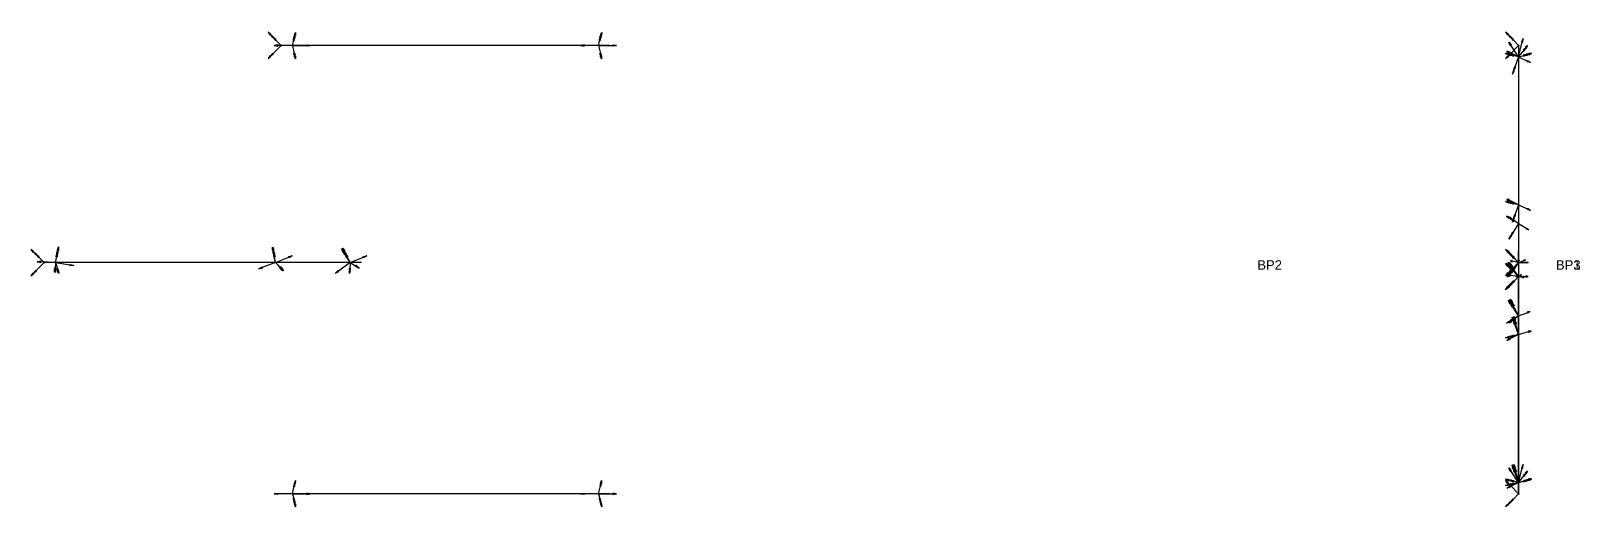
# Model space of a CAD drawing. Header units: millimetres. Extents: x -4685 to 13, y -127 to 128.
# Drawn here: x -817 to 13, y -127 to 128 of the extents above; entities that cross this region are included whole.
import ezdxf

# ---------------------------------------------------------------- set-up
doc = ezdxf.new("R2010")
doc.units = ezdxf.units.MM
for name, color, linetype in [('AutoDetect_11_4', 1, 'Continuous'), ('AutoDetect_12_3', 1, 'Continuous'), ('AutoDetect_17_6', 1, 'Continuous'), ('AutoDetect_18_5', 1, 'Continuous'), ('AutoDetect_1_12', 1, 'Continuous'), ('AutoDetect_27_2', 1, 'Continuous'), ('AutoDetect_28_1', 1, 'Continuous'), ('AutoDetect_2_0', 1, 'Continuous'), ('AutoDetect_2_10', 1, 'Continuous'), ('AutoDetect_2_13', 1, 'Continuous'), ('AutoDetect_3_11', 1, 'Continuous'), ('AutoDetect_3_7', 1, 'Continuous'), ('AutoDetect_3_8', 1, 'Continuous'), ('AutoDetect_4_9', 1, 'Continuous'), ('KNOTENBLECH_ID_GUID_8CED0471_9479_4697_BA65_89248478AC75', 1, 'Continuous')]:
    doc.layers.add(name, color=color, linetype=linetype)
doc.styles.get("Standard").update_dxf_attribs({"font": 'arial.ttf'})

# ---------------------------------------------------------------- blocks, each defined once
blk = doc.blocks.new('Kontrollpunkt')
at = {"color": 0}
for q in [(0, 6), (8, 0), (0, 0, 4)]:
    blk.add_line((0, 0), q, dxfattribs=at)
for points in [[(0.25, 8, -0.25), (-0.25, 8, -0.25), (-0.25, 8, 0.25), (0, 10, 0), (-0.25, 8, -0.25), (0.25, 8, 0.25), (0, 10, 0), (0.25, 8, -0.25), (0.25, 8, 0.25), (-0.25, 8, 0.25)], [(0.25, 6, -0.25), (-0.25, 6, -0.25), (-0.25, 6, 0.25), (0, 8, 0), (-0.25, 6, -0.25), (0.25, 6, 0.25), (0, 8, 0), (0.25, 6, -0.25), (0.25, 6, 0.25), (-0.25, 6, 0.25)], [(0.25, 0.25, 4), (-0.25, 0.25, 4), (-0.25, -0.25, 4), (0, 0, 6), (-0.25, 0.25, 4), (0.25, -0.25, 4), (0, 0, 6), (0.25, 0.25, 4), (0.25, -0.25, 4), (-0.25, -0.25, 4)], [(0.25, 0.25, 6), (-0.25, 0.25, 6), (-0.25, -0.25, 6), (0, 0, 8), (-0.25, 0.25, 6), (0.25, -0.25, 6), (0, 0, 8), (0.25, 0.25, 6), (0.25, -0.25, 6), (-0.25, -0.25, 6)], [(0.25, 0.25, 8), (-0.25, 0.25, 8), (-0.25, -0.25, 8), (0, 0, 10), (-0.25, 0.25, 8), (0.25, -0.25, 8), (0, 0, 10), (0.25, 0.25, 8), (0.25, -0.25, 8), (-0.25, -0.25, 8)], [(8, 0.25, -0.25), (8, 0.25, 0.25), (8, -0.25, 0.25), (10, 0, 0), (8, 0.25, 0.25), (8, -0.25, -0.25), (10, 0, 0), (8, 0.25, -0.25), (8, -0.25, -0.25), (8, -0.25, 0.25)]]:
    blk.add_polyline3d(points, dxfattribs=at)

msp = doc.modelspace()

# ---------------------------------------------------------------- linework, layer by layer
at = {"layer": 'AutoDetect_11_4', "color": 1}
msp.add_line((-507, 120, -443), (-683, 120, -443), dxfattribs=at)
at = {"layer": 'AutoDetect_12_3', "color": 1}
msp.add_line((-507, 120, -227), (-683, 120, -227), dxfattribs=at)
at = {"layer": 'AutoDetect_17_6', "color": 1}
msp.add_line((-507, -120, -443), (-683, -120, -443), dxfattribs=at)
at = {"layer": 'AutoDetect_18_5', "color": 1}
msp.add_line((-507, -120, -227), (-683, -120, -227), dxfattribs=at)
at = {"layer": 'AutoDetect_1_12', "color": 1}
msp.add_line((-20, 120, -220), (-20, -120, -220), dxfattribs=at)
at = {"layer": 'AutoDetect_27_2', "color": 1}
msp.add_line((-640, 3.75, -340), (-810, 3.75, -340), dxfattribs=at)
at = {"layer": 'AutoDetect_28_1', "color": 1}
msp.add_line((-640, 3.75, -330), (-810, 3.75, -330), dxfattribs=at)
at = {"layer": 'AutoDetect_2_0', "color": 1}
msp.add_line((-20, 3.75, -417), (-20, 3.75, -253), dxfattribs=at)
at = {"layer": 'AutoDetect_2_0', "color": 1, "extrusion": (-1, 0, 0)}
for centre, start, end in [((-24.75, -417, 20), 315, 0), ((-24.75, -253, 20), 0, 45)]:
    msp.add_arc(centre, 21, start, end, dxfattribs=at)
at = {"layer": 'AutoDetect_2_10', "color": 1}
msp.add_line((-20, 119.9, -232), (-20, 24.75, -232), dxfattribs=at)
at = {"layer": 'AutoDetect_2_10', "color": 1, "extrusion": (1, 0, 0)}
msp.add_arc((24.75, -253, -20), 21, 90, 135, dxfattribs=at)
at = {"layer": 'AutoDetect_2_13', "color": 1}
msp.add_line((-20, 119.9, -438), (-20, 24.75, -438), dxfattribs=at)
at = {"layer": 'AutoDetect_2_13', "color": 1, "extrusion": (-1, 0, 0)}
msp.add_arc((-24.75, -417, 20), 21, 270, 315, dxfattribs=at)
at = {"layer": 'AutoDetect_3_11', "color": 1}
msp.add_line((-20, -119.9, -438), (-20, -24.75, -438), dxfattribs=at)
at = {"layer": 'AutoDetect_3_11', "color": 1, "extrusion": (1, 0, 0)}
msp.add_arc((-24.75, -417, -20), 21, 270, 315, dxfattribs=at)
at = {"layer": 'AutoDetect_3_7', "color": 1}
msp.add_line((-20, -3.75, -253), (-20, -3.75, -417), dxfattribs=at)
at = {"layer": 'AutoDetect_3_7', "color": 1, "extrusion": (-1, 0, 0)}
for centre, start, end in [((24.75, -253, 20), 135, 180), ((24.75, -417, 20), 180, 225)]:
    msp.add_arc(centre, 21, start, end, dxfattribs=at)
at = {"layer": 'AutoDetect_3_8', "color": 1}
msp.add_line((-20, -119.9, -232), (-20, -24.75, -232), dxfattribs=at)
at = {"layer": 'AutoDetect_3_8', "color": 1, "extrusion": (-1, 0, 0)}
msp.add_arc((24.75, -253, 20), 21, 90, 135, dxfattribs=at)
at = {"layer": 'AutoDetect_4_9', "color": 1}
msp.add_line((-20, 119.9, -440), (-20, -119.9, -440), dxfattribs=at)

# ---------------------------------------------------------------- block references
at = {"layer": 'AutoDetect_11_4', "color": 1, "extrusion": (0.173648, 0.696364, -0.696364), "rotation": 160.2978477668322}
for p in [(685.92, -350.92, 274.49), (526.79, -323.29, 302.97)]:
    msp.add_blockref('Kontrollpunkt', p, dxfattribs=at)
at = {"layer": 'AutoDetect_12_3', "color": 1, "extrusion": (0.173648, 0.696364, 0.696364), "rotation": 19.70215223316779}
for p in [(685.92, -129.93, -192.07), (526.79, -157.56, -163.59)]:
    msp.add_blockref('Kontrollpunkt', p, dxfattribs=at)
at = {"layer": 'AutoDetect_17_6', "color": 1, "extrusion": (0.173648, -0.696364, -0.696364), "rotation": 199.7021522331678}
for p in [(-685.92, -350.92, 274.49), (-526.79, -323.29, 302.97)]:
    msp.add_blockref('Kontrollpunkt', p, dxfattribs=at)
at = {"layer": 'AutoDetect_18_5', "color": 1, "extrusion": (0.173648, -0.696364, 0.696364), "rotation": 340.2978477668322}
for p in [(-685.92, -129.93, -192.07), (-526.79, -157.56, -163.6)]:
    msp.add_blockref('Kontrollpunkt', p, dxfattribs=at)
at = {"layer": 'AutoDetect_1_12', "color": 1, "extrusion": (-0.696364, 0.173648, 0.696364), "rotation": 180}
for p in [(-105.77, -190.61, -119.48), (115.45, -152.2, -159.07)]:
    msp.add_blockref('Kontrollpunkt', p, dxfattribs=at)
at = {"layer": 'AutoDetect_27_2', "color": 1, "extrusion": (0.173649, 0.83779, -0.517643), "rotation": 175.1609393546793}
msp.add_blockref('Kontrollpunkt', (788.03, -373.47, 39.53), dxfattribs=at)
at = {"layer": 'AutoDetect_27_2', "color": 1, "extrusion": (-0.172728, 0.827478, -0.534271), "rotation": 160.5070387352639}
msp.add_blockref('Kontrollpunkt', (670.76, -210.55, 303.25), dxfattribs=at)
at = {"layer": 'AutoDetect_27_2', "color": 1, "extrusion": (-0.469471, 0.731588, -0.494345), "rotation": 199.9797210715552}
msp.add_blockref('Kontrollpunkt', (541.66, -121.52, 474.1), dxfattribs=at)
at = {"layer": 'AutoDetect_28_1', "color": 1, "extrusion": (0.173649, 0.824895, 0.537954), "rotation": 17.21196721550023}
msp.add_blockref('Kontrollpunkt', (787.53, -191.06, -314.04), dxfattribs=at)
at = {"layer": 'AutoDetect_28_1', "color": 1, "extrusion": (-0.157387, 0.827985, 0.53821), "rotation": 17.68060873426215}
msp.add_blockref('Kontrollpunkt', (673.23, -349.06, -66.54), dxfattribs=at)
at = {"layer": 'AutoDetect_28_1', "color": 1, "extrusion": (-0.406139, 0.766172, 0.498027), "rotation": 16.04972750102021}
msp.add_blockref('Kontrollpunkt', (569.01, -438.5, 100.89), dxfattribs=at)
at = {"layer": 'AutoDetect_2_0', "color": 1, "extrusion": (-0.650895, 0.650895, 0.390731), "rotation": 284.5071607275307}
msp.add_blockref('Kontrollpunkt', (11.49, -390.41, -147.48), dxfattribs=at)
at = {"layer": 'AutoDetect_2_0', "color": 1, "extrusion": (-0.704416, 0.704416, 0.087156), "rotation": 264.3224788582938}
msp.add_blockref('Kontrollpunkt', (11.49, -416.88, -19.61), dxfattribs=at)
at = {"layer": 'AutoDetect_2_0', "color": 1, "extrusion": (-0.696364, 0.696364, -0.173648)}
for p, rotation in [((11.49, -368.36, 82), 248.5978083744172), ((11.49, -256.09, 62.21), 260.1489238834161)]:
    msp.add_blockref('Kontrollpunkt', p, dxfattribs=dict(at, rotation=rotation))
at = {"layer": 'AutoDetect_2_0', "color": 1, "extrusion": (-0.650895, 0.650895, -0.390731), "rotation": 248.6578651922448}
msp.add_blockref('Kontrollpunkt', (11.49, -226.33, 114.31), dxfattribs=at)
at = {"layer": 'AutoDetect_2_10', "color": 1, "extrusion": (-0.696364, 0.173648, -0.696364), "rotation": 278.1385729810916}
for p in [(-105.68, -133.8, 195.26), (-28.88, -147.14, 181.52)]:
    msp.add_blockref('Kontrollpunkt', p, dxfattribs=at)
at = {"layer": 'AutoDetect_2_10', "color": 1, "extrusion": (-0.650895, 0.390731, -0.650895), "rotation": 271.2695327411889}
msp.add_blockref('Kontrollpunkt', (-10.93, -156.67, 173.7), dxfattribs=at)
at = {"layer": 'AutoDetect_2_13', "color": 1, "extrusion": (-0.696364, 0.173648, 0.696364), "rotation": 261.8614270189084}
for p in [(-105.68, -347.05, -271.3), (-28.88, -333.72, -285.05)]:
    msp.add_blockref('Kontrollpunkt', p, dxfattribs=at)
at = {"layer": 'AutoDetect_2_13', "color": 1, "extrusion": (-0.650895, 0.390731, 0.650895), "rotation": 268.7304672588111}
msp.add_blockref('Kontrollpunkt', (-10.93, -351.97, -262.4), dxfattribs=at)
at = {"layer": 'AutoDetect_3_11', "color": 1, "extrusion": (-0.650895, -0.390731, 0.650895), "rotation": 83.40411446479466}
msp.add_blockref('Kontrollpunkt', (10.93, -351.97, -262.4), dxfattribs=at)
at = {"layer": 'AutoDetect_3_11', "color": 1, "extrusion": (-0.696364, -0.173648, 0.696364), "rotation": 91.4177731969594}
for p in [(28.88, -333.72, -285.05), (105.68, -347.05, -271.3)]:
    msp.add_blockref('Kontrollpunkt', p, dxfattribs=at)
at = {"layer": 'AutoDetect_3_7', "color": 1, "extrusion": (-0.650895, -0.650895, -0.390731), "rotation": 116.9856821999535}
msp.add_blockref('Kontrollpunkt', (-11.49, -226.33, 114.31), dxfattribs=at)
at = {"layer": 'AutoDetect_3_7', "color": 1, "extrusion": (-0.704416, -0.704416, -0.087156), "rotation": 96.48008768721698}
msp.add_blockref('Kontrollpunkt', (-11.49, -250.57, 38.78), dxfattribs=at)
at = {"layer": 'AutoDetect_3_7', "color": 1, "extrusion": (-0.696364, -0.696364, 0.173648)}
for p, rotation in [((-11.49, -403.73, -54.14), 88.42765860461249), ((-11.49, -291.46, -34.34), 77.24859307823723)]:
    msp.add_blockref('Kontrollpunkt', p, dxfattribs=dict(at, rotation=rotation))
at = {"layer": 'AutoDetect_3_7', "color": 1, "extrusion": (-0.650895, -0.650895, 0.390731), "rotation": 69.6570310373779}
msp.add_blockref('Kontrollpunkt', (-11.49, -390.41, -147.48), dxfattribs=at)
at = {"layer": 'AutoDetect_3_8', "color": 1, "extrusion": (-0.650895, -0.390731, -0.650895), "rotation": 86.34572295680388}
msp.add_blockref('Kontrollpunkt', (10.93, -156.67, 173.7), dxfattribs=at)
at = {"layer": 'AutoDetect_3_8', "color": 1, "extrusion": (-0.696364, -0.173648, -0.696364), "rotation": 81.2348063681018}
for p in [(28.88, -147.14, 181.52), (105.68, -133.8, 195.26)]:
    msp.add_blockref('Kontrollpunkt', p, dxfattribs=at)
at = {"layer": 'AutoDetect_4_9', "color": 1, "extrusion": (0.696364, 0.173648, -0.696364), "rotation": 331.9820715720423}
for p in [(115.35, -310.11, 312.25), (-105.68, -348.49, 272.69)]:
    msp.add_blockref('Kontrollpunkt', p, dxfattribs=at)
at = {"layer": 'KNOTENBLECH_ID_GUID_8CED0471_9479_4697_BA65_89248478AC75', "color": 2, "extrusion": (-0.707105, 0.707109, 0), "rotation": 270}
for p in [(398.1, -330, 567.81), (398.1, -340, 567.81), (570.1, -330, 575.41), (570.1, -340, 575.41)]:
    msp.add_blockref('Kontrollpunkt', p, dxfattribs=at)
at = {"layer": 'KNOTENBLECH_ID_GUID_8CED0471_9479_4697_BA65_89248478AC75', "color": 2, "extrusion": (-0.707107, 0.707107, 0), "rotation": 270}
for p in [(-70.71, -220, 98.99), (-70.71, -231.9, 98.99)]:
    msp.add_blockref('Kontrollpunkt', p, dxfattribs=at)
at = {"layer": 'KNOTENBLECH_ID_GUID_8CED0471_9479_4697_BA65_89248478AC75', "color": 2, "extrusion": (-0.707107, -0.707107, 0), "rotation": 90}
for p in [(70.71, -231.9, 98.99), (70.71, -220, 98.99)]:
    msp.add_blockref('Kontrollpunkt', p, dxfattribs=at)

# ---------------------------------------------------------------- texts
at = {"layer": 'KNOTENBLECH_ID_GUID_8CED0471_9479_4697_BA65_89248478AC75', "color": 5}
for s, p in [('BP2', (-160, 0)), ('BP3', (0, 0, -120)), ('BP1', (0, 0))]:
    msp.add_text(s, height=5, dxfattribs=at).set_placement(p)

doc.saveas('drawing.dxf')
